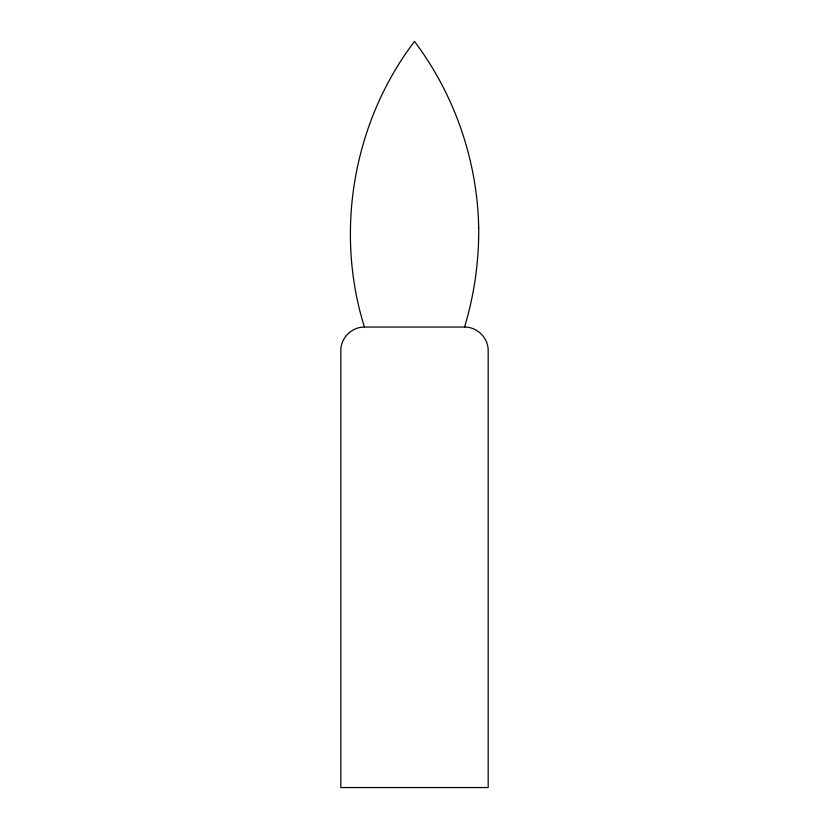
<?xml version="1.0" encoding="UTF-8"?>
<svg xmlns="http://www.w3.org/2000/svg" width="829" height="829" viewBox="0 0 829 829"><rect width="100%" height="100%" fill="white"/><g stroke="black" fill="none" stroke-linecap="round" stroke-linejoin="round"><path stroke-width="1.24" d="M364.335 327.061C351.828 326.978 340.75 337.828 340.823 350.377L340.823 787.55L488.177 787.55L488.177 350.377C488.25 337.828 477.172 326.978 464.665 327.061M478.696 228.13C479.017 261.601 474.229 295.031 464.541 327.061L364.459 327.061C334.284 231.011 353.465 121.521 414.5 41.45C454.8 94.941 477.566 161.168 478.696 228.13"/></g></svg>
